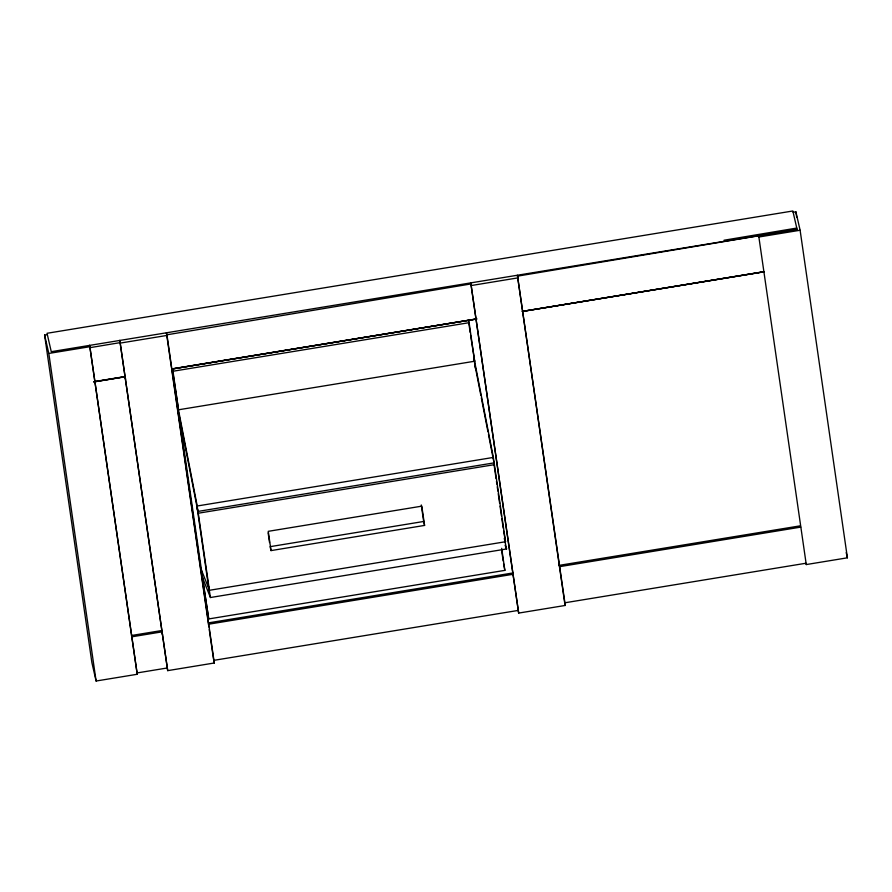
<?xml version="1.0" encoding="UTF-8"?>
<svg xmlns="http://www.w3.org/2000/svg" width="892" height="892" viewBox="0 0 892 892"><rect width="100%" height="100%" fill="white"/><g stroke="black" fill="none" stroke-linecap="round" stroke-linejoin="round"><path stroke-width="1.34" d="M724.003 240.238L796.768 228.062M89.969 347.668L120.119 342.628M166.715 334.834L470.931 283.935M517.516 276.141L797.069 229.378L792.854 210.98L47.042 333.285L51.257 351.682L797.069 229.378M476.752 318.923L171.855 369.065L476.774 318.99M763.797 271.703L522.076 311.464L763.831 271.826M137.234 674.274L89.646 345.382L137.234 674.274L96.102 681.02L91.887 662.622L44.6 335.046L47.343 334.6M793.155 212.296L795.898 211.85L800.113 230.248L847.4 557.812L806.268 564.558L805.967 563.242L564.681 602.814L517.382 275.238L565.283 605.445L518.665 613.083L470.775 282.887L518.665 613.083M44.6 335.046L48.815 353.444L89.947 346.698M800.113 230.248L758.981 236.993L758.679 235.678L806.268 564.558M120.409 343.063L167.016 335.425L214.303 662.99L167.696 670.639L119.807 340.443L167.696 670.639M471.377 285.518L517.984 277.869M94.853 381.52L125.014 376.569L125.616 379.2M475.993 319.013L171.632 368.92L208.873 626.909M522.601 311.375L763.898 271.804M172.368 368.619L172.97 371.25L469.103 322.681L474.667 361.227L178.534 409.785L172.268 368.675M493.354 457.429L494.023 462.881L197.89 511.439L197.221 505.998L493.354 457.429L474.076 358.629L474.745 364.07M197.366 509.276L198.269 513.223L494.402 464.654L505.519 541.734L209.397 590.292L208.494 586.356M424.581 525.421L423.678 521.474L270.12 546.662L271.023 550.598L424.581 525.421L421.793 506.154L268.247 531.331L271.023 550.598M197.221 505.998L177.943 407.187L202.573 577.804L210.434 597.517L506.567 548.959L504.292 538.355M208.728 618.937L202.261 576.455L208.728 618.937L504.861 570.367L501.683 548.346M131.481 635.505L161.697 630.544M208.405 622.884L513.324 572.887M558.648 565.45L800.38 525.812M131.715 636.832L161.876 631.882L162.478 634.513M208.494 624.233L512.844 574.325M559.462 566.688L800.748 527.116M136.933 672.958L167.094 668.008M518.062 610.451L213.701 660.37L214.303 662.99M505.095 545.268L506.567 548.959M201.28 569.665L209.152 589.378L210.434 597.517M846.196 552.561L847.4 557.812M564.681 602.814L565.283 605.445M468.501 320.061L469.103 322.681M474.667 361.227L470.586 335.258M493.8 462.034L494.402 464.654M505.519 541.734L503.623 530.907M504.861 570.367L503.556 563.677M167.016 335.425L166.414 332.794L171.431 367.56M480.821 395.201L475.012 365.419L475.336 368.206M481.345 397.91L487.946 431.75M488.482 434.449L494.023 462.881M178.612 412.628L197.89 511.439M795.898 211.85L796.69 217.358M493.689 462.089L496.075 478.614M496.476 481.368L496.877 484.111M497.268 486.865L497.87 491.001M498.26 493.755L499.654 503.389M500.055 506.132L501.438 515.777M501.839 518.52L503.233 528.153M468.4 320.117L470.184 332.504M501.772 551.289L503.166 560.923M421.292 504.961L423.678 521.474M268.135 532.892L269.529 542.526M198.269 513.223L209.397 590.292M197.054 507.113L208.806 588.519M172.97 371.25L178.534 409.785M209.263 629.585L213.511 659.032M48.815 353.444L96.102 681.02M125.159 376.747L93.571 381.943L125.17 376.758"/></g></svg>
